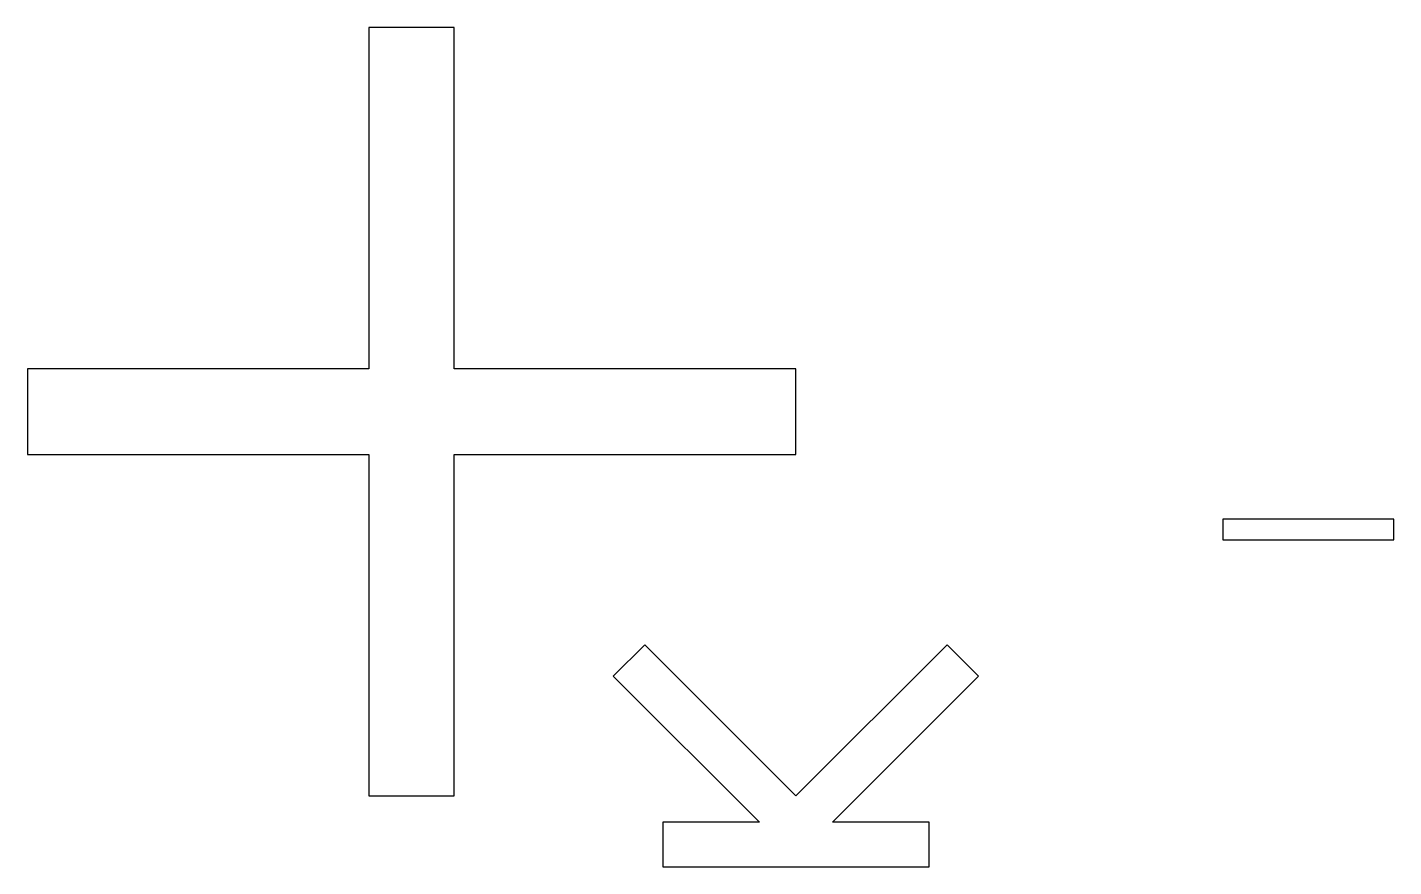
# Model space of a CAD drawing. Extents: x -24493 to 76507, y 84496 to 185496.
# Drawn here: x 25782 to 26582, y 108949 to 109441 of the extents above; entities that cross this region are included whole.
import ezdxf

# ---------------------------------------------------------------- set-up
doc = ezdxf.new("R2010")
doc.units = 13
doc.layers.add('CL - Main', color=150, linetype='Continuous')

msp = doc.modelspace()

# ---------------------------------------------------------------- linework, layer by layer
at = {"layer": 'CL - Main'}
for p, q in [((26031.79, 109440.86), (25981.79, 109440.86)), ((25981.79, 109440.86), (25981.79, 109240.86)), ((26031.79, 109240.86), (26031.79, 109440.86)), ((25981.79, 109240.86), (25781.79, 109240.86)), ((25781.79, 109240.86), (25781.79, 109190.86)), ((26231.79, 109240.86), (26031.79, 109240.86)), ((26231.79, 109190.86), (26231.79, 109240.86)), ((25781.79, 109190.86), (25981.79, 109190.86)), ((25981.79, 109190.86), (25981.79, 108990.86)), ((26031.79, 108990.86), (26031.79, 109190.86)), ((26031.79, 109190.86), (26231.79, 109190.86)), ((26481.79, 109152.86), (26481.79, 109140.86)), ((26581.79, 109152.86), (26481.79, 109152.86)), ((26581.79, 109140.86), (26581.79, 109152.86)), ((26481.79, 109140.86), (26581.79, 109140.86)), ((26124.87, 109061.02), (26143.25, 109079.4)), ((26231.79, 108990.86), (26143.25, 109079.4)), ((26231.79, 108990.86), (26320.32, 109079.4)), ((26338.71, 109061.02), (26320.32, 109079.4)), ((26210.4, 108975.48), (26124.87, 109061.02)), ((26253.17, 108975.48), (26338.71, 109061.02)), ((25981.79, 108990.86), (26031.79, 108990.86)), ((26210.4, 108975.48), (26153.79, 108975.48)), ((26153.79, 108975.48), (26153.79, 108949.48)), ((26309.79, 108975.48), (26253.17, 108975.48)), ((26309.79, 108949.48), (26309.79, 108975.48)), ((26153.79, 108949.48), (26309.79, 108949.48))]:
    msp.add_line(p, q, dxfattribs=at)

doc.saveas('drawing.dxf')
